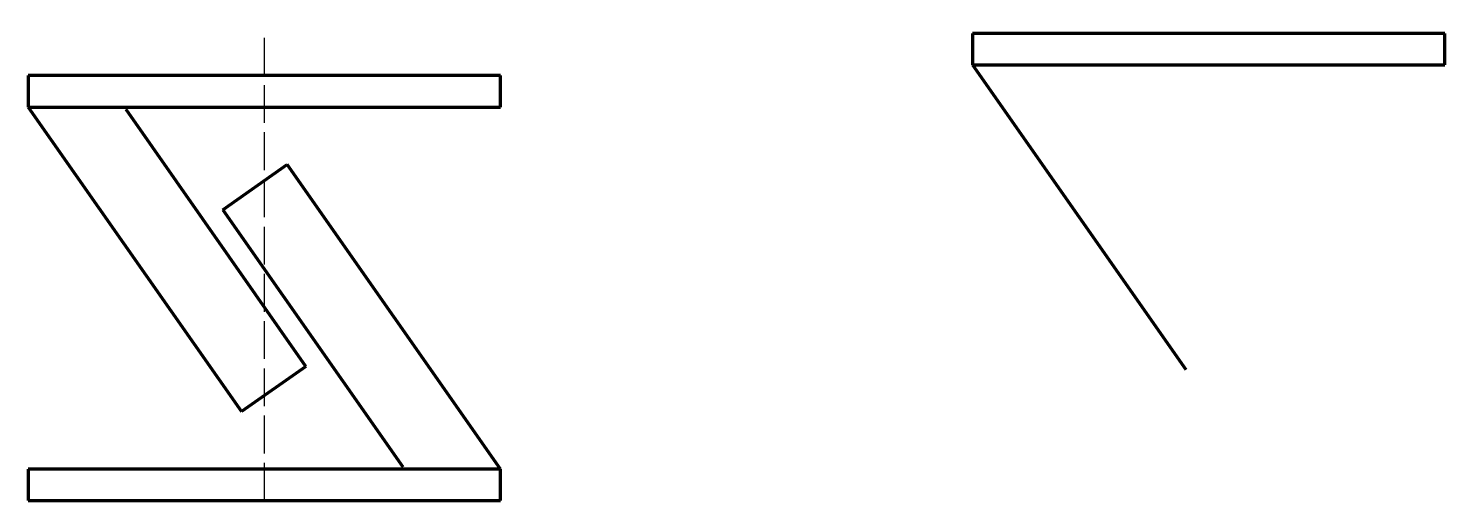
# Model space of a CAD drawing. Header units: millimetres. Extents: x 0 to 450, y 30 to 180.
import ezdxf

# ---------------------------------------------------------------- set-up
doc = ezdxf.new("R2010")
doc.units = ezdxf.units.MM
doc.linetypes.add('ACAD_ISO02W100', pattern=[15, 12, -3])
doc.layers.add('Centerlines', color=4, linetype='ACAD_ISO02W100', lineweight=25)
doc.layers.add('Wood', color=18, linetype='Continuous', lineweight=70, true_color=0x000000)

# ---------------------------------------------------------------- blocks, each defined once
blk = doc.blocks.new('Table Half')
at = {"layer": 'Wood'}
for p, q in [((61.79, 92.38), (82.27, 106.72)), ((150, 10), (82.27, 106.72)), ((61.79, 92.38), (118.95, 10.76)), ((150, 10), (0, 10)), ((0, 10), (0, 0)), ((150, 0), (150, 10)), ((0, 0), (150, 0))]:
    blk.add_line(p, q, dxfattribs=at)

msp = doc.modelspace()

# ---------------------------------------------------------------- linework, layer by layer
at = {"layer": 'Centerlines'}
msp.add_line((75, 30), (75, 180), dxfattribs=at)
at = {"layer": 'Wood'}
for p, q in [((450, 178.36), (300, 178.36)), ((300, 178.36), (300, 168.36)), ((450, 168.36), (450, 178.36)), ((300, 168.36), (450, 168.36)), ((300, 168.36), (367.73, 71.64))]:
    msp.add_line(p, q, dxfattribs=at)

# ---------------------------------------------------------------- block references
at = {"layer": 'Wood', "rotation": 180}
msp.add_blockref('Table Half', (150, 165), dxfattribs=at)
at = {"layer": 'Wood'}
msp.add_blockref('Table Half', (0, 30), dxfattribs=at)

doc.saveas('drawing.dxf')
